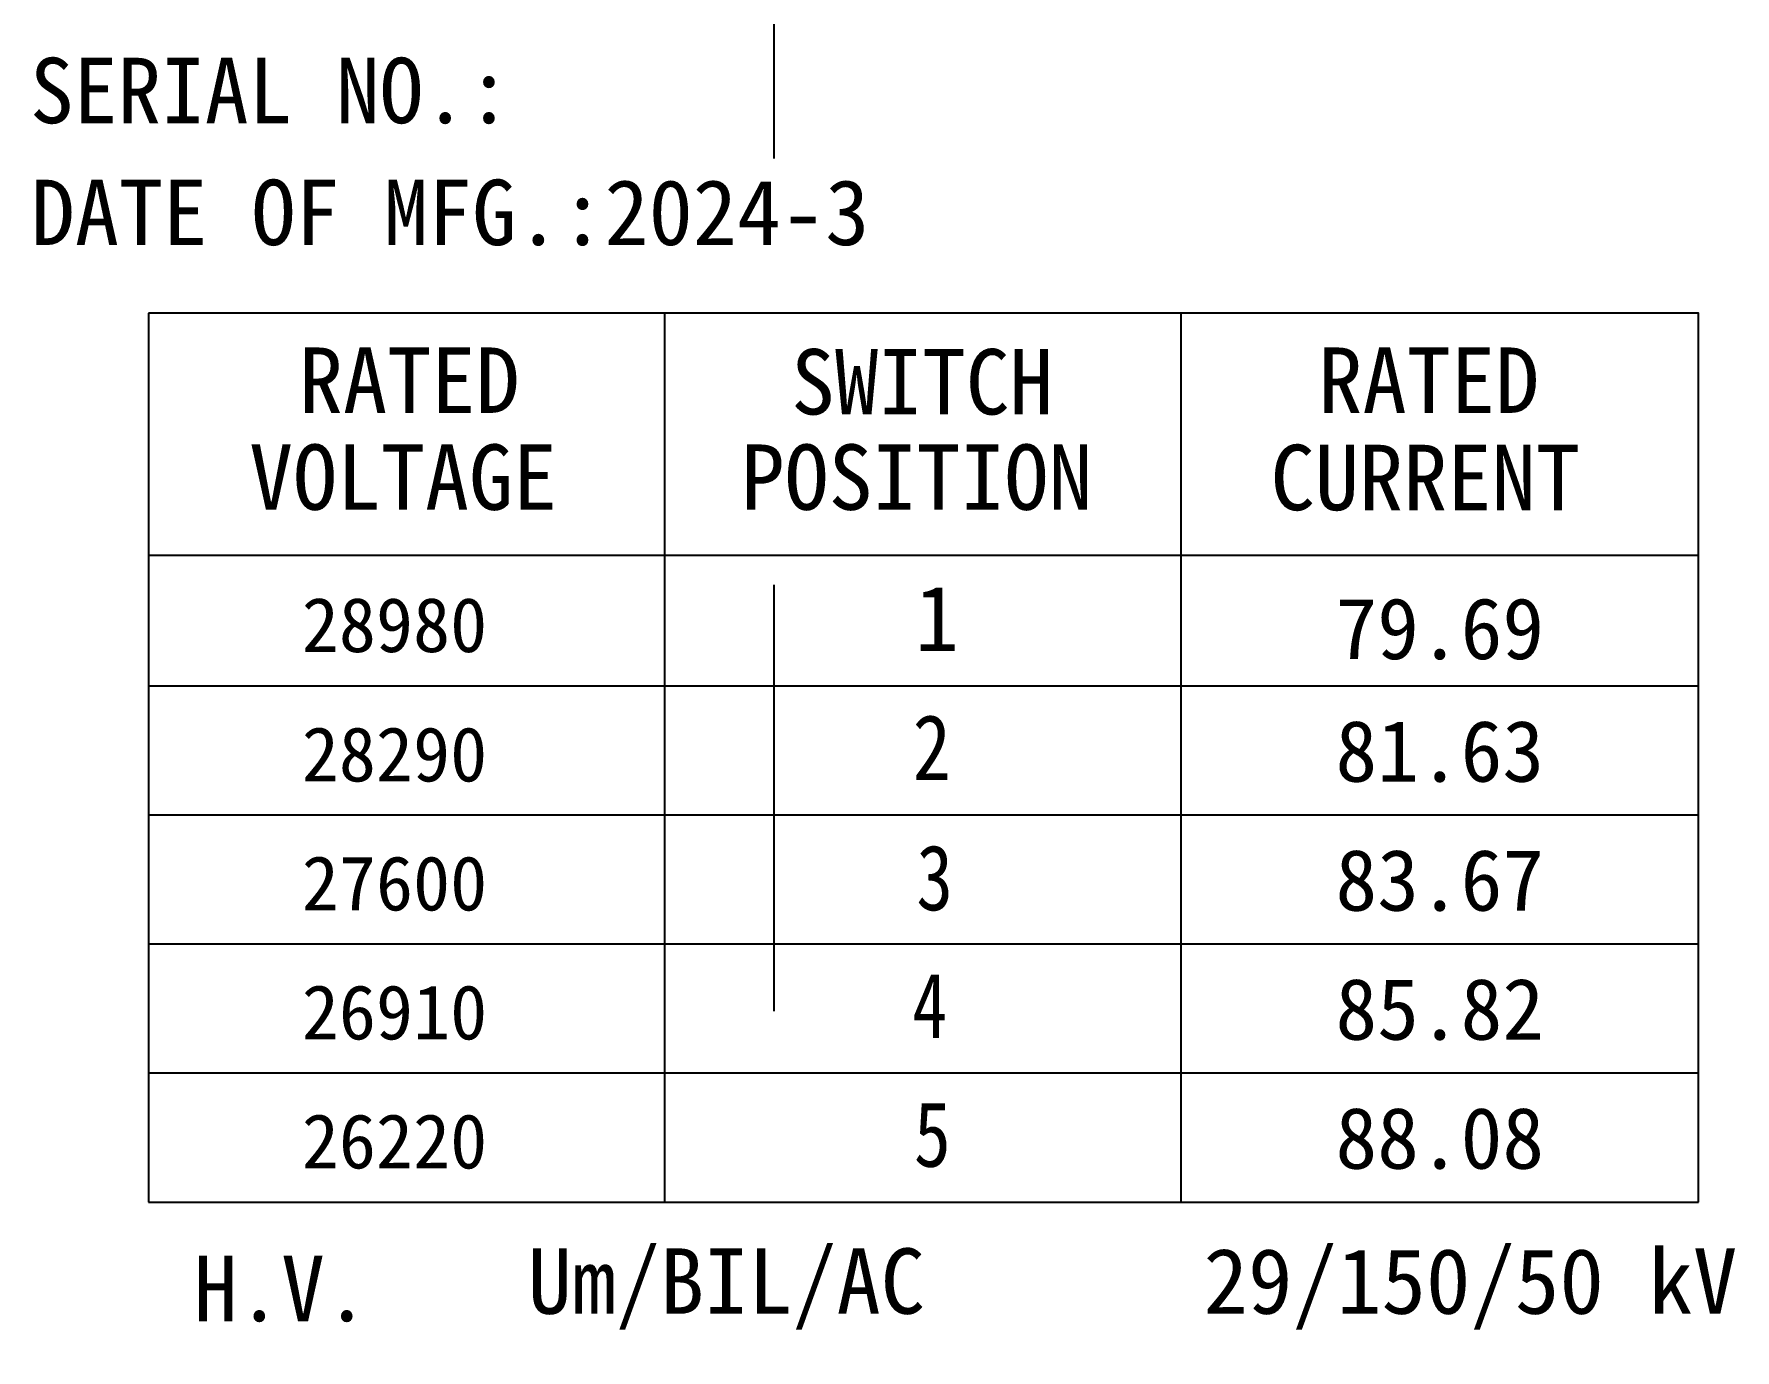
# Model space of a CAD drawing. Header units: millimetres. Extents: x 183355 to 194386, y -190559 to -183233.
# Drawn here: x 185823.6 to 185889.4, y -184423.9 to -184372.9 of the extents above; entities that cross this region are included whole.
import ezdxf

# ---------------------------------------------------------------- set-up
doc = ezdxf.new("R2010")
doc.units = ezdxf.units.MM
doc.header["$LTSCALE"] = 13
doc.linetypes.add('CENTERX2', pattern=[101.6, 63.5, -12.7, 12.7, -12.7])
doc.layers.add('1', color=4, linetype='Continuous')
doc.layers.add('2', color=3, linetype='Continuous')
doc.styles.add('PDF FangSong', font='simfang.ttf')

msp = doc.modelspace()

# ---------------------------------------------------------------- linework, layer by layer
at = {"layer": '1', "color": 1, "linetype": 'CENTERX2', "lineweight": -3, "ltscale": 0.1}
msp.add_line((185852.215, -183898.971), (185852.215, -185998.969), dxfattribs=at)
at = {"layer": '2', "linetype": 'Continuous'}
for points in [[(185827.992, -184383.745), (185827.992, -184418.175)], [(185888.034, -184418.175), (185888.034, -184383.745), (185827.992, -184383.745)], [(185847.987, -184383.745), (185847.987, -184418.175)], [(185867.982, -184383.745), (185867.982, -184418.175)], [(185827.992, -184393.125), (185888.034, -184393.125)], [(185827.992, -184398.18), (185888.034, -184398.18)], [(185827.992, -184403.179), (185888.034, -184403.179)], [(185827.992, -184408.178), (185888.034, -184408.178)], [(185827.992, -184413.177), (185888.034, -184413.177)], [(185827.992, -184418.175), (185888.034, -184418.175)]]:
    msp.add_lwpolyline(points, dxfattribs=at)

# ---------------------------------------------------------------- texts
at = {"layer": '2', "linetype": 'Continuous', "attachment_point": 7, "style": 'PDF FangSong'}
for s, insert, char_height in [('\\W0.981992;SERIAL NO.:', (185823.406, -184376.435), 2.53409), ('{\\W0.9917;DATE OF MFG.:2024-3}', (185823.435, -184381.156), 2.53409), ('\\W0.993144;RATED', (185833.817, -184387.614), 2.53409), ('\\W0.980891;SWITCH', (185852.888, -184387.715), 2.53409), ('\\W0.993144;RATED', (185873.306, -184387.614), 2.53409), ('\\W0.988174;VOLTAGE', (185831.892, -184391.408), 2.53409), ('\\W0.987833;POSITION', (185850.933, -184391.408), 2.53409), ('\\W0.993883;CURRENT', (185871.452, -184391.422), 2.53409), ('{\\fSimSun|b0|i0|c134|p2;\\H0.8333x;28980}', (185833.933, -184396.911), 2.53409), ('\\W0.985653;1', (185857.681, -184396.838), 2.53409), ('{\\fSimSun|b0|i0|c134|p2;\\H0.8333x;79.69}', (185873.972, -184397.189), 2.85085), ('\\W0.858812;2', (185857.594, -184401.834), 2.53409), ('{\\fSimSun|b0|i0|c134|p2;\\H0.8333x;28290}', (185833.933, -184401.921), 2.53409), ('{\\fSimSun|b0|i0|c134|p2;\\H0.8333x;81.63}', (185873.972, -184401.935), 2.85085), ('\\W0.824342;3', (185857.739, -184406.917), 2.53409), ('{\\fSimSun|b0|i0|c134|p2;\\H0.8333x;\\C1;83.67}', (185873.972, -184406.931), 2.85085), ('{\\fSimSun|b0|i0|c134|p2;\\H0.8333x;27600}', (185833.933, -184406.917), 2.53409), ('{\\fSimSun|b0|i0|c134|p2;\\H0.8333x;26910}', (185833.933, -184411.912), 2.53409), ('\\W0.781747;4', (185857.58, -184411.825), 2.53409), ('{\\fSimSun|b0|i0|c134|p2;\\H0.8333x;85.82}', (185873.972, -184411.927), 2.85085), ('\\W0.834647;5', (185857.638, -184416.85), 2.53409), ('{\\fSimSun|b0|i0|c134|p2;\\H0.8333x;88.08}', (185873.972, -184416.923), 2.85085), ('{\\fSimSun|b0|i0|c134|p2;\\H0.8333x;26220}', (185833.933, -184416.908), 2.53409), ('\\W0.991650;Um/BIL/AC', (185842.68, -184423.12), 2.53409), ('{\\W0.9996;29/150/50 kV}', (185868.86, -184423.12), 2.53409), ('\\W0.982224;H.V.', (185829.748, -184422.831), 2.53409)]:
    msp.add_mtext(s, dxfattribs=dict(at, insert=insert, char_height=char_height))

doc.saveas('drawing.dxf')
